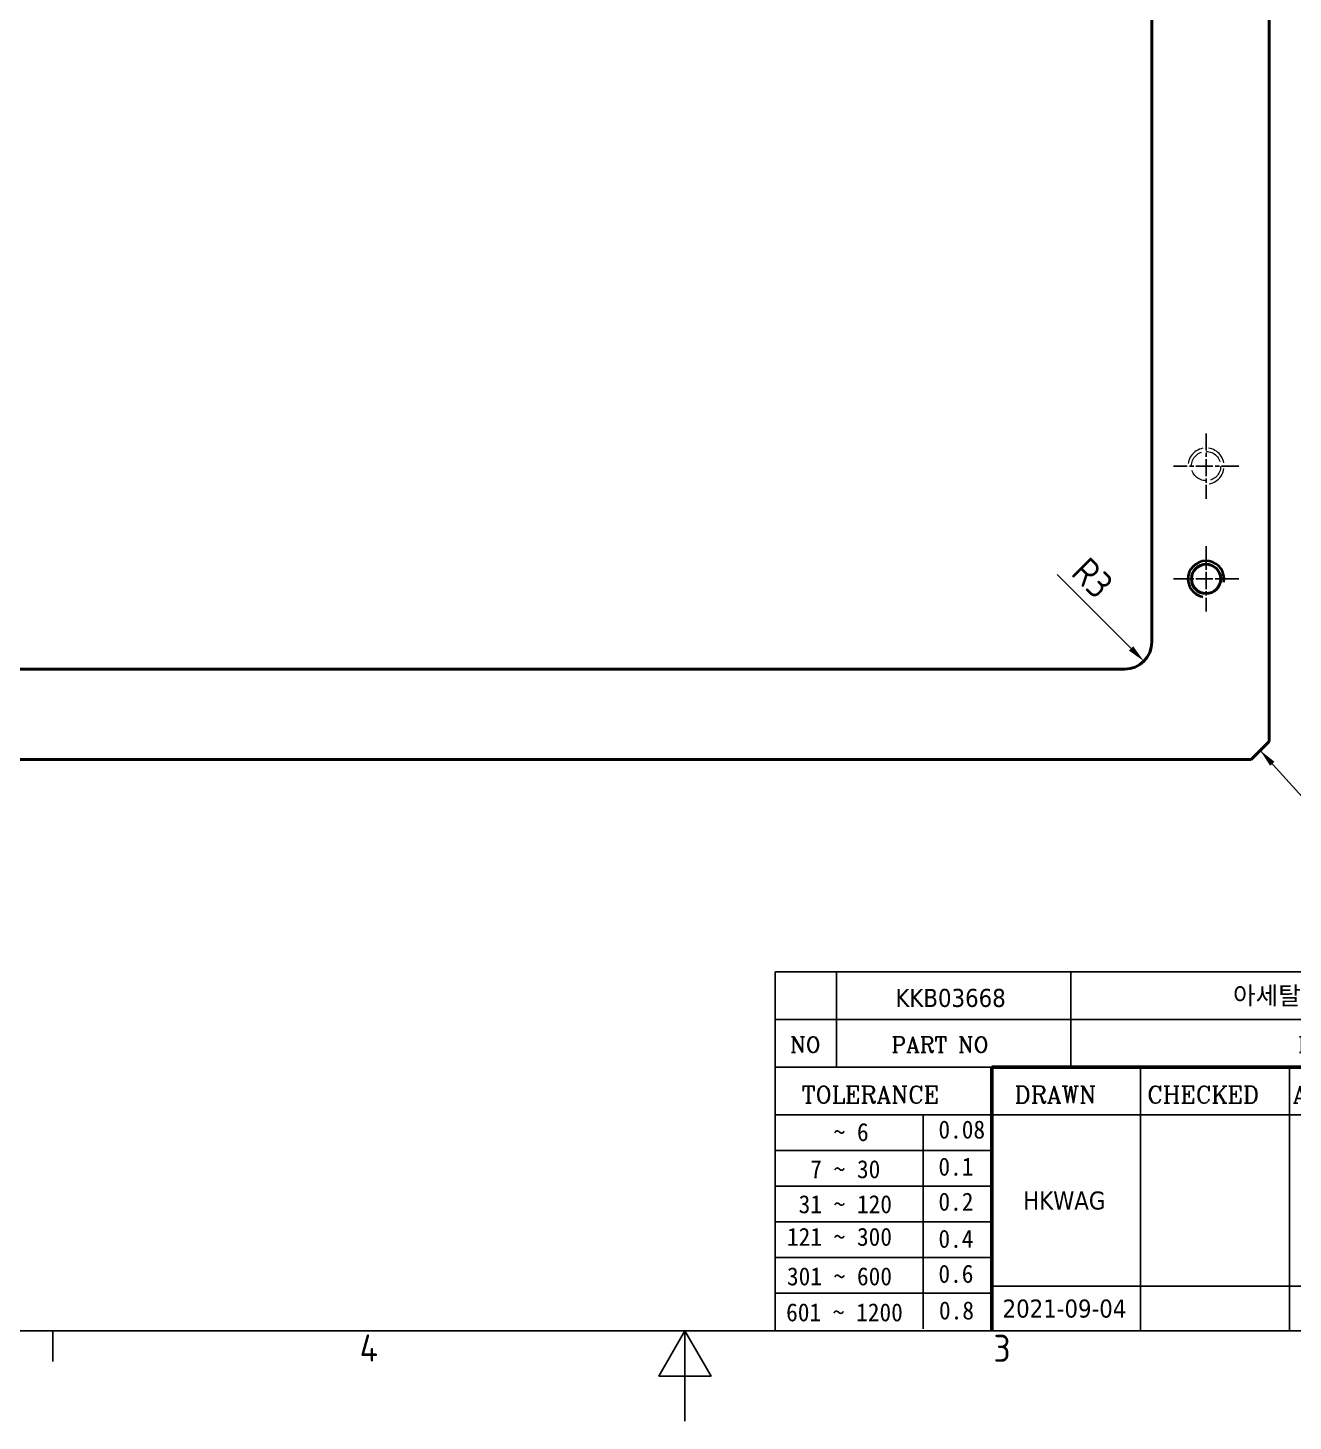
# Model space of a CAD drawing. Header units: millimetres. Extents: x 0 to 420, y 0 to 297.
# Drawn here: x 137.2 to 277.4, y 0 to 154.4 of the extents above; entities that cross this region are included whole.
import ezdxf
from ezdxf.enums import TextEntityAlignment as Align

# ---------------------------------------------------------------- set-up
doc = ezdxf.new("R2010")
doc.units = ezdxf.units.MM
doc.linetypes.add('CHAIN', pattern=[0.35429999999999995, 0.2362, -0.0295, 0.0591, -0.0295])
doc.linetypes.add('DASHED', pattern=[0.2067, 0.1654, -0.0413])
doc.layers.get('0').update_dxf_attribs({"color": 3, "lineweight": 25})
for name, color, linetype, lineweight in [('가려진 것(ISO)', 2, 'DASHED', 18), ('가시적인 것(ISO)', 3, 'Continuous', 40), ('가시적인 좁은 것(ISO)', 3, 'Continuous', 35), ('경계(ISO)', 7, 'Continuous', 25), ('기호(ISO)', 5, 'Continuous', 25), ('제목(ISO)', 5, 'Continuous', 50), ('중심 표식(ISO)', 1, 'Continuous', 25), ('치수(ISO)', 2, 'Continuous', 25), ('해치(ISO)', 7, 'Continuous', 18)]:
    doc.layers.add(name, color=color, linetype=linetype, lineweight=lineweight)
doc.styles.add('HAN_291', font='')
doc.styles.add('HAN_370', font='', dxfattribs={"width": 2})
doc.styles.add('RC_284', font='ROMANC.shx')
doc.styles.add('RC_287', font='ROMANC.shx')
doc.styles.add('RC_292', font='ROMANC.shx')
doc.styles.add('ROMANT_294', font='romant.shx')
doc.styles.add('문자 텍스트_M2B', font='isocp.shx')
doc.styles.add('치수 텍스트_PSTEK_POSCO', font='isocp.shx')
doc.styles.add('텍스트 스타일198', font='tahoma.ttf')
doc.styles.add('텍스트 스타일333', font='ROMANC.shx', dxfattribs={"width": 0.800000011920929})
doc.styles.get('HAN_291').set_extended_font_data('GulimChe')
doc.styles.get('HAN_370').set_extended_font_data('GulimChe')
doc.dimstyles.new('치수_PSTEK_POSCO', dxfattribs={"dimtxt": 3, "dimasz": 2, "dimexe": 2, "dimexo": 2.5, "dimgap": 1, "dimtad": 1, "dimrnd": 1e-08, "dimdsep": 46, "dimtxsty": '치수 텍스트_PSTEK_POSCO', "dimcen": 0.09, "dimdle": 10, "dimclrd": 7, "dimclre": 7, "dimclrt": 2, "dimadec": 1, "dimazin": 2, "dimtfac": 1, "dimtmove": 0, "dimatfit": 3, "dimfxl": 0, "dimtolj": 1, "dimlwd": -1, "dimlwe": -1, "dimarcsym": 0})
doc.dimstyles.new('치수_PSTEK_POSCO$7', dxfattribs={"dimtxt": 3, "dimasz": 2, "dimexe": 2, "dimexo": 2.5, "dimgap": 1, "dimtad": 1, "dimrnd": 1e-08, "dimdsep": 46, "dimtxsty": '치수 텍스트_PSTEK_POSCO', "dimcen": 0.09, "dimdle": 10, "dimclrd": 7, "dimclre": 7, "dimclrt": 2, "dimadec": 1, "dimazin": 2, "dimtfac": 1, "dimtmove": 0, "dimatfit": 3, "dimfxl": 0, "dimtolj": 1, "dimlwd": -1, "dimlwe": -1, "dimarcsym": 0})

# ---------------------------------------------------------------- blocks, each defined once
blk = doc.blocks.new('경계 Default Border')
at = {"layer": '경계(ISO)'}
blk.add_line((140, 10), (140, 6.599999666213989), dxfattribs=at)
at = {"layer": '경계(ISO)', "flags": 128}
for points in [[(10, 10), (10, 287.0000076293945), (410, 287.0000076293945), (410, 10), (10, 10)], [(210, 0), (210, 10), (207.1132469177246, 5), (212.8867530822754, 5), (210, 10)]]:
    blk.add_lwpolyline(points, dxfattribs=at)
at = {"layer": '경계(ISO)', "color": 2, "char_height": 3.00000011920929, "attachment_point": 7, "style": '문자 텍스트_M2B'}
for s, insert in [('4', (173.9734701308116, 6.59999988079071)), ('3', (244.1685395229535, 6.57139439638704))]:
    blk.add_mtext(s, dxfattribs=dict(at, insert=insert))
blk = doc.blocks.new('제목 블록 PSTEK')
for color, points in [(252, [(317.2195697678507, 17.0593801673321), (322.0326348870767, 21.62682475217465), (322.2781991042243, 21.94392121864296), (317.0471853425802, 16.97985676345368), (318.7512090904202, 16.1899260703855), (316.0018030350395, 12.71868385740789), (316.3356552234328, 13.00206718743325), (318.9235935156908, 16.2694494742633)]), (5, [(321.6183518841322, 17.4193704504104), (319.5281351041078, 18.24969419629727), (322.4505835294948, 22.02344462252142), (317.2195697678507, 17.0593801673321), (318.9235935156908, 16.2694494742633), (316.1741874603099, 12.79820726128571)]), (1, [(324.4839107253602, 19.60711530335299), (325.2419748254881, 19.60711530335299), (325.2419748254881, 20.25857663940324), (321.2266040451076, 20.25857663940324), (321.2266040451076, 19.60711530335299), (321.9846681452406, 19.60711530335299), (321.9846681452406, 15.3430047401139), (324.4839107253602, 15.3430047401139)]), (252, [(324.6615819988275, 19.45905590879572), (325.4196460989604, 19.45905590879572), (325.4196460989604, 20.11051724484596), (325.2419748254881, 20.11051724484596), (325.2419748254881, 19.60711530335299), (324.4839107253602, 19.60711530335299), (324.4839107253602, 15.3430047401139), (322.1623394187076, 15.3430047401139), (322.1623394187076, 15.19494534555726), (324.6615819988275, 15.19494534555726)]), (1, [(329.2277337269622, 20.25857663940324), (325.65654113025, 20.25857663940324), (325.65654113025, 15.3430047401139), (329.3580259941756, 15.3430047401139), (329.3580259941756, 15.9944660761648), (328.1137701654877, 15.9944660761648), (328.1137701654877, 17.56360607323003), (329.2277337269622, 17.56360607323003), (329.2277337269622, 18.25543873810179), (328.1137701654877, 18.25543873810179), (328.1137701654877, 19.60711530335299), (329.2277337269622, 19.60711530335299)]), (252, [(328.2914414389548, 19.45905590879572), (329.4054050004294, 19.45905590879572), (329.4054050004294, 20.11051724484596), (329.2277337269622, 20.11051724484596), (329.2277337269622, 19.60711530335299), (328.1137701654877, 19.60711530335299), (328.1137701654877, 18.25543873810179), (328.2914414389548, 18.25543873810179)]), (1, [(332.3312149849806, 20.25857663940324), (329.8592894925411, 20.25857663940324), (329.8592894925411, 15.3430047401139), (332.3312149849806, 15.3430047401139), (332.3312149849806, 17.4318630164523), (333.0701931098801, 15.3430047401139), (335.4855464857051, 15.3430047401139), (334.2514536401189, 19.30614745124769), (335.4379594596742, 20.25857663940324), (334.3071782107978, 20.25857663940324), (332.3312149849806, 18.99741471888304)]), (252, [(332.5088862584528, 20.1105172448466), (332.3312149849806, 20.1105172448466), (332.3312149849806, 18.99741471888368), (332.5088862584528, 19.11081371413894)]), (252, [(335.6156307331414, 20.11051724484596), (335.2535118015555, 20.11051724484596), (334.2514536401189, 19.30614745124769), (335.4855464857051, 15.3430047401139), (333.1954852176545, 15.3430047401139), (333.2478643833523, 15.19494534555726), (335.6632177591723, 15.19494534555726), (334.4291249135862, 19.15808805669106)]), (252, [(321.9846681452406, 19.60711530335299), (321.4042753185749, 19.60711530335299), (321.4042753185749, 19.45905590879572), (321.9846681452406, 19.45905590879572)]), (252, [(328.2914414389548, 17.41554667867274), (329.4054050004294, 17.41554667867274), (329.4054050004294, 18.10737934354514), (329.2277337269622, 18.10737934354514), (329.2277337269622, 17.56360607323003), (328.1137701654877, 17.56360607323003), (328.1137701654877, 15.9944660761648), (328.2914414389548, 15.9944660761648)]), (252, [(332.5088862584528, 16.92964231796647), (332.3312149849806, 17.43186301645164), (332.3312149849806, 15.3430047401139), (330.0369607660135, 15.3430047401139), (330.0369607660135, 15.19494534555726), (332.5088862584528, 15.19494534555726)]), (252, [(329.5356972676428, 15.8464066816075), (329.3580259941756, 15.8464066816075), (329.3580259941756, 15.3430047401139), (325.8342124037171, 15.3430047401139), (325.8342124037171, 15.19494534555726), (329.5356972676428, 15.19494534555726)])]:
    blk.add_hatch(color=color).paths.add_polyline_path(points)
h = blk.add_hatch(color=1)
edge = h.paths.add_edge_path(flags=0)
edge.add_line((314.2242174273352, 19.60711530335299), (314.2242174273352, 17.00126995915134))
edge.add_line((314.2242174273352, 17.00126995915134), (314.3485873187598, 17.00126995915134))
edge.add_arc((314.3485873187598, 17.6527312952023), 0.6514613360509371, 270, 360)
edge.add_line((315.0000486548106, 17.6527312952023), (315.0000486548106, 18.95565396730211))
edge.add_arc((314.3485873187598, 18.95565396730212), 0.6514613360508712, 0, 90)
edge.add_line((314.3485873187598, 19.60711530335299), (314.2242174273352, 19.60711530335299))
edge = h.paths.add_edge_path()
edge.add_arc((314.9847713324306, 18.28938669179658), 1.969189947606664, 269.9999999999959, 450)
edge.add_line((314.9847713324306, 20.25857663940318), (311.7664314776902, 20.25857663940324))
edge.add_line((311.7664314776902, 20.25857663940324), (311.7664314776902, 15.3430047401139))
edge.add_line((311.7664314776902, 15.3430047401139), (314.2242174273352, 15.3430047401139))
edge.add_line((314.2242174273352, 15.3430047401139), (314.2242174273352, 16.32019674418991))
edge.add_line((314.2242174273352, 16.32019674418991), (314.9847713324307, 16.32019674418991))
h = blk.add_hatch(color=252)
edge = h.paths.add_edge_path()
edge.add_arc((314.9847713324309, 18.28938669179657), 1.969189947606666, 270, 406.8278729790604)
edge.add_arc((315.1624426058984, 18.1413272972396), 1.969189947606962, -90, 53.560984836317004, ccw=False)
edge.add_line((315.1624426058984, 16.17213734963263), (314.4018887008024, 16.17213734963263))
edge.add_line((314.4018887008024, 16.17213734963263), (314.4018887008024, 15.19494534555726))
edge.add_line((314.4018887008024, 15.19494534555726), (311.9441027511573, 15.19494534555726))
edge.add_line((311.9441027511573, 15.19494534555726), (311.9441027511573, 15.3430047401139))
edge.add_line((311.9441027511573, 15.3430047401139), (314.2242174273352, 15.3430047401139))
edge.add_line((314.2242174273352, 15.3430047401139), (314.2242174273352, 16.32019674418991))
edge.add_line((314.2242174273352, 16.32019674418991), (314.9847713324309, 16.32019674418991))
h = blk.add_hatch(color=252)
edge = h.paths.add_edge_path()
edge.add_line((314.4018887008024, 19.45905590879572), (314.5262585922315, 19.45905590879572))
edge.add_arc((314.5262585922314, 18.80759457274939), 0.6514613360463194, 60.4189348879147, 90.00000000000318, ccw=False)
edge.add_arc((314.3485873187602, 18.95565396730057), 0.6514613360524251, 39.96992292766206, 90.00000000009999)
edge.add_line((314.3485873187591, 19.60711530335307), (314.2242174273352, 19.60711530335298))
edge.add_line((314.2242174273352, 19.60711530335299), (314.2242174273352, 17.00126995915134))
edge.add_line((314.2242174273352, 17.00126995915134), (314.3485873187591, 17.00126995915134))
edge.add_arc((314.3485873187568, 17.652731295233), 0.6514613360816299, 270.0000000002, 274.6930825552478)
edge.add_line((314.4018887008024, 17.0034541317032), (314.4018887008024, 19.45905590879572))
at = {"layer": '해치(ISO)', "true_color": 0x27d1fc}
h = blk.add_hatch(color=140, dxfattribs=at)
edge = h.paths.add_edge_path()
edge.add_ellipse((330.3660919371412, 20.15576403068321), major_axis=(9.100907360794343, 0), ratio=0.4069904968023172, start_angle=301.3098473703837, end_angle=507.7436900681698)
edge.add_ellipse((331.5340919371412, 20.4634168429492), major_axis=(-9.82350664112931, 0), ratio=0.3942600559756514, start_angle=111.51207141178469, end_angle=334.47025347086895, ccw=False)
edge.add_line((335.1363447531188, 16.8601935978785), (335.0955236905705, 16.99119398620872))
at = {"color": 180}
for p, q in [((182.475792979055, 11.79100474011392), (182.4757929790549, 51.56524660363496)), ((182.4757929790549, 51.56524660363496), (372.4757929537551, 51.56524660363496)), ((189.2651435055721, 51.56524660363496), (189.2651435055722, 41.00524660363494)), ((215.2152739891528, 41.00524660363494), (215.2152739891528, 51.56524660363496)), ((280.8758854511282, 51.56524660363496), (280.8758854511282, 41.00524660363494)), ((310.0881549537552, 51.56524660363496), (310.0881549537553, 41.00524660363494)), ((316.9044520275131, 51.56524660363496), (316.9044520275127, 41.00524660363494)), ((338.4566026226726, 51.56524660363496), (338.4566026226727, 41.00524660363494)), ((372.4757929537551, 51.56524660363496), (372.4757929537551, 11.79100474011389)), ((182.475792979055, 46.2852466036349), (372.4757929537551, 46.28524660363492)), ((182.475792979055, 41.00524660363493), (206.451475290024, 41.00524660363493)), ((222.9401812389276, 11.79100474011392), (222.9401812389276, 41.00524660363494)), ((239.4288871878316, 11.79100474011392), (239.4288871878316, 41.00524660363494)), ((255.9175931367356, 11.79100474011392), (255.9175931367356, 41.00524660363494)), ((268.6918866058747, 41.00524660363494), (268.6918866058747, 30.44524660363498)), ((280.8758854511282, 41.00524660363494), (280.8758854511282, 25.16524660363502)), ((310.088154953755, 41.00524660363494), (310.088154953755, 11.79100474011392)), ((182.475792979055, 35.72524660363497), (206.451475290024, 35.72524660363497)), ((198.8621818849491, 12.02524660363491), (198.8621818849491, 35.72524660363497)), ((206.451475290024, 35.72524660363497), (372.4757929537551, 35.72524660363497)), ((182.475792979055, 31.77524660363492), (206.451475290024, 31.77524660363492)), ((255.917593136736, 30.44524660363498), (372.4757929537552, 30.44524660363501)), ((182.475792979055, 27.82524660363487), (206.451475290024, 27.82524660363487)), ((255.9175931367359, 25.16524660363502), (372.4757929537552, 25.165246603635)), ((268.6918866058744, 25.16524660363502), (268.6918866058744, 11.79100474011392)), ((182.475792979055, 23.87524660363505), (206.451475290024, 23.87524660363505)), ((182.475792979055, 19.92524660363478), (206.451475290024, 19.92524660363478)), ((255.9175931367359, 19.88524660363481), (310.0881549537553, 19.88524660363481)), ((182.475792979055, 15.97524660363496), (206.451475290024, 15.97524660363496)), ((206.451475290024, 16.74100474011396), (255.9175931367359, 16.74100474011396)), ((182.475792979055, 11.79100474011392), (372.4757929537551, 11.79100474011389))]:
    blk.add_line(p, q, dxfattribs=at)
at = {"color": 7, "lineweight": 50}
for p, q in [((206.4514752900237, 11.79100474011392), (206.4514752900237, 41.00524660363494)), ((206.451475290024, 41.00524660363494), (372.4757929537551, 41.00524660363496))]:
    blk.add_line(p, q, dxfattribs=at)
at = {"color": 7}
for p, q in [((322.2781991042243, 21.94392121864296), (317.0471853425802, 16.97985676345368)), ((322.4505835294948, 22.02344462252142), (317.2195697678507, 17.0593801673321)), ((317.2195697678507, 17.0593801673321), (322.0326348870767, 21.62682475217465)), ((319.5281351041078, 18.24969419629727), (322.4505835294948, 22.02344462252142)), ((322.0326348870767, 21.62682475217465), (322.2781991042243, 21.94392121864296)), ((311.7664314776902, 20.25900474011391), (311.7664314776902, 15.34300474011391)), ((314.9847713324309, 20.25857663940324), (311.7664314776902, 20.25857663940324)), ((314.9847713324309, 20.25857663940324), (311.7664314776902, 20.25857663940324)), ((311.7664314776902, 20.25857663940324), (311.7664314776902, 15.3430047401139)), ((325.2419748254881, 20.25857663940324), (321.2266040451076, 20.25857663940324)), ((321.2266040451076, 20.25857663940324), (321.2266040451076, 19.60711530335299)), ((325.2419748254881, 20.25857663940324), (321.2266040451076, 20.25857663940324)), ((321.2266040451076, 20.25857663940324), (321.2266040451076, 19.60711530335299)), ((325.2419748254881, 19.60711530335299), (325.2419748254881, 20.25857663940324)), ((325.2419748254881, 19.60711530335299), (325.2419748254881, 20.25857663940324)), ((325.4196460989604, 20.11051724484596), (325.2419748254881, 20.11051724484596)), ((325.2419748254881, 20.11051724484596), (325.2419748254881, 19.60711530335299)), ((325.4196460989604, 19.45905590879572), (325.4196460989604, 20.11051724484596)), ((329.2277337269622, 20.25857663940324), (325.65654113025, 20.25857663940324)), ((325.65654113025, 20.25857663940324), (325.65654113025, 15.3430047401139)), ((325.65654113025, 20.25857663940324), (325.65654113025, 15.3430047401139)), ((329.2277337269622, 20.25857663940324), (325.65654113025, 20.25857663940324)), ((329.2277337269622, 19.60711530335299), (329.2277337269622, 20.25857663940324)), ((329.2277337269622, 19.60711530335299), (329.2277337269622, 20.25857663940324)), ((329.4054050004294, 20.11051724484596), (329.2277337269622, 20.11051724484596)), ((329.2277337269622, 20.11051724484596), (329.2277337269622, 19.60711530335299)), ((329.4054050004294, 19.45905590879572), (329.4054050004294, 20.11051724484596)), ((332.3312149849806, 20.25857663940324), (329.8592894925411, 20.25857663940324)), ((329.8592894925411, 20.25857663940324), (329.8592894925411, 15.3430047401139)), ((329.8592894925411, 20.25857663940324), (329.8592894925411, 15.3430047401139)), ((332.3312149849806, 20.25857663940324), (329.8592894925411, 20.25857663940324)), ((334.3071782107978, 20.25857663940324), (332.3312149849806, 18.99741471888304)), ((332.3312149849806, 18.99741471888304), (332.3312149849806, 20.25857663940324)), ((334.3071782107978, 20.25857663940324), (332.3312149849806, 18.99741471888304)), ((332.3312149849806, 18.99741471888304), (332.3312149849806, 20.25857663940324)), ((332.5088862584528, 20.1105172448466), (332.3312149849806, 20.1105172448466)), ((332.3312149849806, 20.1105172448466), (332.3312149849806, 18.99741471888368)), ((332.5088862584528, 19.11081371413894), (332.5088862584528, 20.1105172448466)), ((334.2514536401189, 19.30614745124769), (335.4379594596742, 20.25857663940324)), ((334.2514536401189, 19.30614745124769), (335.4379594596742, 20.25857663940324)), ((335.2535118015555, 20.11051724484596), (334.2514536401189, 19.30614745124769)), ((335.4379594596742, 20.25857663940324), (334.3071782107978, 20.25857663940324)), ((335.4379594596742, 20.25857663940324), (334.3071782107978, 20.25857663940324)), ((334.4291249135862, 19.15808805669104), (335.6156307331414, 20.11051724484596)), ((335.6156307331414, 20.11051724484596), (335.2535118015555, 20.11051724484596)), ((314.2242174273352, 17.00126995915134), (314.2242174273352, 19.60711530335299)), ((314.2242174273352, 19.60711530335299), (314.3485873187591, 19.60711530335299)), ((314.3485873187591, 19.60711530335299), (314.2242174273352, 19.60711530335299)), ((314.2242174273352, 19.60711530335299), (314.2242174273352, 17.00126995915134)), ((314.2242174273352, 17.00126995915134), (314.2242174273352, 19.60711530335299)), ((314.2242174273352, 19.60711530335299), (314.3485873187591, 19.60711530335299)), ((314.4018887008024, 19.45905590879572), (314.5262585922314, 19.45905590879572)), ((314.4018887008024, 17.0034541317032), (314.4018887008024, 19.45905590879572)), ((315.0000486548106, 18.95565396730275), (315.0000486548106, 17.65273129520161)), ((315.0000486548106, 18.95565396730275), (315.0000486548106, 17.65273129520161)), ((321.2266040451076, 19.60711530335299), (321.9846681452406, 19.60711530335299)), ((321.2266040451076, 19.60711530335299), (321.9846681452406, 19.60711530335299)), ((321.4042753185749, 19.60711530335299), (321.4042753185749, 19.45905590879572)), ((321.9846681452406, 19.60711530335299), (321.4042753185749, 19.60711530335299)), ((321.4042753185749, 19.45905590879572), (321.9846681452406, 19.45905590879572)), ((321.9846681452406, 19.60711530335299), (321.9846681452406, 15.3430047401139)), ((321.9846681452406, 19.45905590879572), (321.9846681452406, 19.60711530335299)), ((321.9846681452406, 19.60711530335299), (321.9846681452406, 15.3430047401139)), ((324.4839107253602, 19.60711530335299), (325.2419748254881, 19.60711530335299)), ((324.4839107253602, 15.3430047401139), (324.4839107253602, 19.60711530335299)), ((325.2419748254881, 19.60711530335299), (324.4839107253602, 19.60711530335299)), ((324.4839107253602, 19.60711530335299), (324.4839107253602, 15.3430047401139)), ((324.4839107253602, 19.60711530335299), (325.2419748254881, 19.60711530335299)), ((324.4839107253602, 15.3430047401139), (324.4839107253602, 19.60711530335299)), ((324.6615819988275, 19.45905590879572), (325.4196460989604, 19.45905590879572)), ((324.6615819988275, 15.19494534555726), (324.6615819988275, 19.45905590879572)), ((328.1137701654877, 18.25543873810179), (328.1137701654877, 19.60711530335299)), ((328.1137701654877, 19.60711530335299), (329.2277337269622, 19.60711530335299)), ((329.2277337269622, 19.60711530335299), (328.1137701654877, 19.60711530335299)), ((328.1137701654877, 19.60711530335299), (328.1137701654877, 18.25543873810179)), ((328.1137701654877, 18.25543873810179), (328.1137701654877, 19.60711530335299)), ((328.1137701654877, 19.60711530335299), (329.2277337269622, 19.60711530335299)), ((328.2914414389548, 18.25543873810179), (328.2914414389548, 19.45905590879572)), ((328.2914414389548, 19.45905590879572), (329.4054050004294, 19.45905590879572)), ((332.3312149849806, 18.99741471888368), (332.5088862584528, 19.11081371413894)), ((335.4855464857051, 15.3430047401139), (334.2514536401189, 19.30614745124769)), ((334.2514536401189, 19.30614745124769), (335.4855464857051, 15.3430047401139)), ((335.4855464857051, 15.3430047401139), (334.2514536401189, 19.30614745124769)), ((335.6632177591723, 15.19494534555726), (334.4291249135862, 19.15808805669104)), ((314.3485873187591, 17.00126995915134), (314.2242174273352, 17.00126995915134)), ((314.2242174273352, 17.00126995915134), (314.3485873187591, 17.00126995915134)), ((314.3485873187591, 17.00126995915134), (314.2242174273352, 17.00126995915134)), ((316.1741874603099, 12.79820726128571), (321.6183518841322, 17.4193704504104)), ((317.0471853425802, 16.97985676345368), (318.7512090904202, 16.1899260703855)), ((318.9235935156908, 16.2694494742633), (317.2195697678507, 17.0593801673321)), ((317.2195697678507, 17.0593801673321), (318.9235935156908, 16.2694494742633)), ((321.6183518841322, 17.4193704504104), (319.5281351041078, 18.24969419629727)), ((329.2277337269622, 18.25543873810179), (328.1137701654877, 18.25543873810179)), ((328.1137701654877, 18.25543873810179), (328.2914414389548, 18.25543873810179)), ((329.2277337269622, 18.25543873810179), (328.1137701654877, 18.25543873810179)), ((328.1137701654877, 17.56360607323003), (329.2277337269622, 17.56360607323003)), ((328.1137701654877, 15.9944660761648), (328.1137701654877, 17.56360607323003)), ((329.2277337269622, 17.56360607323003), (328.1137701654877, 17.56360607323003)), ((328.1137701654877, 17.56360607323003), (328.1137701654877, 15.9944660761648)), ((328.1137701654877, 17.56360607323003), (329.2277337269622, 17.56360607323003)), ((328.1137701654877, 15.9944660761648), (328.1137701654877, 17.56360607323003)), ((328.2914414389548, 15.9944660761648), (328.2914414389548, 17.41554667867274)), ((328.2914414389548, 17.41554667867274), (329.4054050004294, 17.41554667867274)), ((329.2277337269622, 17.56360607323003), (329.2277337269622, 18.25543873810179)), ((329.2277337269622, 17.56360607323003), (329.2277337269622, 18.25543873810179)), ((329.4054050004294, 18.10737934354514), (329.2277337269622, 18.10737934354514)), ((329.2277337269622, 18.10737934354514), (329.2277337269622, 17.56360607323003)), ((329.4054050004294, 17.41554667867274), (329.4054050004294, 18.10737934354514)), ((332.3312149849806, 17.4318630164523), (333.0701931098801, 15.3430047401139)), ((332.3312149849806, 15.3430047401139), (332.3312149849806, 17.4318630164523)), ((332.5088862584528, 16.92964231796647), (332.3312149849806, 17.43186301645164)), ((332.3312149849806, 17.43186301645164), (332.3312149849806, 15.3430047401139)), ((332.3312149849806, 17.4318630164523), (333.0701931098801, 15.3430047401139)), ((332.3312149849806, 15.3430047401139), (332.3312149849806, 17.4318630164523)), ((345.0447381189468, 17.50375595811051), (344.9867755289346, 17.689895936919)), ((314.2242174273352, 16.32019674418991), (314.9847713324309, 16.32019674418991)), ((314.2242174273352, 15.3430047401139), (314.2242174273352, 16.32019674418991)), ((314.9847713324309, 16.32019674418991), (314.2242174273352, 16.32019674418991)), ((314.2242174273352, 16.32019674418991), (314.2242174273352, 15.3430047401139)), ((314.2242174273352, 16.32019674418991), (314.9847713324309, 16.32019674418991)), ((314.2242174273352, 15.3430047401139), (314.2242174273352, 16.32019674418991)), ((314.4018887008024, 16.17213734963263), (315.162442605898, 16.17213734963263)), ((314.4018887008024, 15.19494534555726), (314.4018887008024, 16.17213734963263)), ((318.7512090904202, 16.1899260703855), (316.0018030350395, 12.71868385740789)), ((318.9235935156908, 16.2694494742633), (316.1741874603099, 12.79820726128571)), ((316.3356552234328, 13.00206718743325), (318.9235935156908, 16.2694494742633)), ((329.3580259941756, 15.9944660761648), (328.1137701654877, 15.9944660761648)), ((328.1137701654877, 15.9944660761648), (328.2914414389548, 15.9944660761648)), ((329.3580259941756, 15.9944660761648), (328.1137701654877, 15.9944660761648)), ((329.3580259941756, 15.3430047401139), (329.3580259941756, 15.9944660761648)), ((329.3580259941756, 15.3430047401139), (329.3580259941756, 15.9944660761648)), ((329.5356972676428, 15.8464066816075), (329.3580259941756, 15.8464066816075)), ((329.3580259941756, 15.8464066816075), (329.3580259941756, 15.3430047401139)), ((329.5356972676428, 15.19494534555726), (329.5356972676428, 15.8464066816075)), ((332.5088862584528, 15.19494534555726), (332.5088862584528, 16.92964231796647)), ((311.7664314776902, 15.3430047401139), (314.2242174273352, 15.3430047401139)), ((311.7664314776902, 15.3430047401139), (314.2242174273352, 15.3430047401139)), ((314.2242174273352, 15.3430047401139), (311.9441027511573, 15.3430047401139)), ((311.9441027511573, 15.3430047401139), (311.9441027511573, 15.19494534555726)), ((311.9441027511573, 15.19494534555726), (314.4018887008024, 15.19494534555726)), ((321.9846681452406, 15.3430047401139), (324.4839107253602, 15.3430047401139)), ((321.9846681452406, 15.3430047401139), (324.4839107253602, 15.3430047401139)), ((324.4839107253602, 15.3430047401139), (322.1623394187076, 15.3430047401139)), ((322.1623394187076, 15.3430047401139), (322.1623394187076, 15.19494534555726)), ((322.1623394187076, 15.19494534555726), (324.6615819988275, 15.19494534555726)), ((325.65654113025, 15.3430047401139), (329.3580259941756, 15.3430047401139)), ((325.65654113025, 15.3430047401139), (329.3580259941756, 15.3430047401139)), ((329.3580259941756, 15.3430047401139), (325.8342124037171, 15.3430047401139)), ((325.8342124037171, 15.3430047401139), (325.8342124037171, 15.19494534555726)), ((325.8342124037171, 15.19494534555726), (329.5356972676428, 15.19494534555726)), ((329.8592894925411, 15.3430047401139), (332.3312149849806, 15.3430047401139)), ((329.8592894925411, 15.3430047401139), (332.3312149849806, 15.3430047401139)), ((332.3312149849806, 15.3430047401139), (330.0369607660135, 15.3430047401139)), ((330.0369607660135, 15.3430047401139), (330.0369607660135, 15.19494534555726)), ((330.0369607660135, 15.19494534555726), (332.5088862584528, 15.19494534555726)), ((333.0701931098801, 15.3430047401139), (335.4855464857051, 15.3430047401139)), ((333.0701931098801, 15.3430047401139), (335.4855464857051, 15.3430047401139)), ((335.4855464857051, 15.3430047401139), (333.1954852176545, 15.3430047401139)), ((333.1954852176545, 15.3430047401139), (333.2478643833523, 15.19494534555726)), ((333.2478643833523, 15.19494534555726), (335.6632177591723, 15.19494534555726)), ((316.0018030350395, 12.71868385740789), (316.3356552234328, 13.00206718743325))]:
    blk.add_line(p, q, dxfattribs=at)
at = {"color": 5}
for p, q in [((322.4505835294948, 22.02344462252142), (317.2195697678507, 17.0593801673321)), ((319.5281351041078, 18.24969419629727), (322.4505835294948, 22.02344462252142)), ((316.1741874603099, 12.79820726128571), (321.6183518841322, 17.4193704504104)), ((317.2195697678507, 17.0593801673321), (318.9235935156908, 16.2694494742633)), ((321.6183518841322, 17.4193704504104), (319.5281351041078, 18.24969419629727)), ((318.9235935156908, 16.2694494742633), (316.1741874603099, 12.79820726128571))]:
    blk.add_line(p, q, dxfattribs=at)
at = {"color": 1}
for p, q in [((314.9847713324309, 20.25857663940324), (311.7664314776902, 20.25857663940324)), ((311.7664314776902, 20.25857663940324), (311.7664314776902, 15.3430047401139)), ((325.2419748254881, 20.25857663940324), (321.2266040451076, 20.25857663940324)), ((321.2266040451076, 20.25857663940324), (321.2266040451076, 19.60711530335299)), ((325.2419748254881, 19.60711530335299), (325.2419748254881, 20.25857663940324)), ((329.2277337269622, 20.25857663940324), (325.65654113025, 20.25857663940324)), ((325.65654113025, 20.25857663940324), (325.65654113025, 15.3430047401139)), ((329.2277337269622, 19.60711530335299), (329.2277337269622, 20.25857663940324)), ((332.3312149849806, 20.25857663940324), (329.8592894925411, 20.25857663940324)), ((329.8592894925411, 20.25857663940324), (329.8592894925411, 15.3430047401139)), ((334.3071782107978, 20.25857663940324), (332.3312149849806, 18.99741471888304)), ((332.3312149849806, 18.99741471888304), (332.3312149849806, 20.25857663940324)), ((334.2514536401189, 19.30614745124769), (335.4379594596742, 20.25857663940324)), ((335.4379594596742, 20.25857663940324), (334.3071782107978, 20.25857663940324)), ((314.2242174273352, 17.00126995915134), (314.2242174273352, 19.60711530335299)), ((314.2242174273352, 19.60711530335299), (314.3485873187591, 19.60711530335299)), ((315.0000486548106, 18.95565396730275), (315.0000486548106, 17.65273129520161)), ((321.2266040451076, 19.60711530335299), (321.9846681452406, 19.60711530335299)), ((321.9846681452406, 19.60711530335299), (321.9846681452406, 15.3430047401139)), ((324.4839107253602, 19.60711530335299), (325.2419748254881, 19.60711530335299)), ((324.4839107253602, 15.3430047401139), (324.4839107253602, 19.60711530335299)), ((328.1137701654877, 18.25543873810179), (328.1137701654877, 19.60711530335299)), ((328.1137701654877, 19.60711530335299), (329.2277337269622, 19.60711530335299)), ((335.4855464857051, 15.3430047401139), (334.2514536401189, 19.30614745124769)), ((314.3485873187591, 17.00126995915134), (314.2242174273352, 17.00126995915134)), ((329.2277337269622, 18.25543873810179), (328.1137701654877, 18.25543873810179)), ((328.1137701654877, 17.56360607323003), (329.2277337269622, 17.56360607323003)), ((328.1137701654877, 15.9944660761648), (328.1137701654877, 17.56360607323003)), ((329.2277337269622, 17.56360607323003), (329.2277337269622, 18.25543873810179)), ((332.3312149849806, 17.4318630164523), (333.0701931098801, 15.3430047401139)), ((332.3312149849806, 15.3430047401139), (332.3312149849806, 17.4318630164523)), ((314.2242174273352, 16.32019674418991), (314.9847713324309, 16.32019674418991)), ((314.2242174273352, 15.3430047401139), (314.2242174273352, 16.32019674418991)), ((329.3580259941756, 15.9944660761648), (328.1137701654877, 15.9944660761648)), ((329.3580259941756, 15.3430047401139), (329.3580259941756, 15.9944660761648)), ((311.7664314776902, 15.3430047401139), (314.2242174273352, 15.3430047401139)), ((321.9846681452406, 15.3430047401139), (324.4839107253602, 15.3430047401139)), ((325.65654113025, 15.3430047401139), (329.3580259941756, 15.3430047401139)), ((329.8592894925411, 15.3430047401139), (332.3312149849806, 15.3430047401139)), ((333.0701931098801, 15.3430047401139), (335.4855464857051, 15.3430047401139))]:
    blk.add_line(p, q, dxfattribs=at)
at = {"color": 7}
for centre, radius, start, end in [((314.9847713324309, 18.28938669179658), 1.969189947606665, 270, 90), ((314.9847713324309, 18.28938669179658), 1.969189947606665, 270, 90), ((314.3485873187598, 18.95565396730211), 0.6514613360508712, 0, 90), ((314.3485873187602, 18.95565396730057), 0.6514613360524251, 39.96992292766117, 90), ((314.3485873187598, 18.95565396730212), 0.6514613360508712, 0, 90), ((314.5262585922314, 18.80759457274939), 0.6514613360463193, 60.41893488791137, 90), ((314.9847713324307, 18.2893866917965), 1.969189947606594, 270, 46.82787297909833), ((315.1624426058984, 18.1413272972396), 1.969189947606961, 270, 53.56098483636067), ((314.3485873187597, 17.65273129520228), 0.6514613360509381, 270, 0), ((314.3485873187598, 17.6527312952023), 0.6514613360509381, 270, 0), ((314.3485873187568, 17.652731295233), 0.6514613360816299, 270, 274.6930825552478)]:
    blk.add_arc(centre, radius, start, end, dxfattribs=at)
at = {"color": 1}
for centre, radius, start, end in [((314.9847713324309, 18.28938669179657), 1.969189947606665, 270, 90), ((314.3485873187598, 18.95565396730211), 0.6514613360508712, 0, 90), ((314.3485873187598, 17.6527312952023), 0.6514613360509381, 270, 0)]:
    blk.add_arc(centre, radius, start, end, dxfattribs=at)
at = {"layer": '제목(ISO)', "lineweight": 18}
blk.add_line((182.475792979055, 35.72500474011393), (182.475792979055, 11.79100474011392), dxfattribs=at)
at = {"layer": '제목(ISO)'}
for p, q in [((322.2781991042243, 21.94392121864296), (317.0471853425802, 16.97985676345368)), ((322.4505835294948, 22.02344462252142), (317.2195697678507, 17.0593801673321)), ((317.2195697678507, 17.0593801673321), (322.0326348870767, 21.62682475217465)), ((319.5281351041078, 18.24969419629727), (322.4505835294948, 22.02344462252142)), ((322.0326348870767, 21.62682475217465), (322.2781991042243, 21.94392121864296)), ((314.9847713324306, 20.25857663940324), (311.7664314776902, 20.25857663940324)), ((311.7664314776902, 20.25857663940324), (311.7664314776902, 15.3430047401139)), ((325.2419748254881, 20.25857663940324), (321.2266040451076, 20.25857663940324)), ((321.2266040451076, 20.25857663940324), (321.2266040451076, 19.60711530335299)), ((325.2419748254881, 19.60711530335299), (325.2419748254881, 20.25857663940324)), ((325.4196460989604, 20.11051724484596), (325.2419748254881, 20.11051724484596)), ((325.2419748254881, 20.11051724484596), (325.2419748254881, 19.60711530335299)), ((325.4196460989604, 19.45905590879572), (325.4196460989604, 20.11051724484596)), ((329.2277337269622, 20.25857663940324), (325.65654113025, 20.25857663940324)), ((325.65654113025, 20.25857663940324), (325.65654113025, 15.3430047401139)), ((329.2277337269622, 19.60711530335299), (329.2277337269622, 20.25857663940324)), ((329.4054050004294, 20.11051724484596), (329.2277337269622, 20.11051724484596)), ((329.2277337269622, 20.11051724484596), (329.2277337269622, 19.60711530335299)), ((329.4054050004294, 19.45905590879572), (329.4054050004294, 20.11051724484596)), ((332.3312149849806, 20.25857663940324), (329.8592894925411, 20.25857663940324)), ((329.8592894925411, 20.25857663940324), (329.8592894925411, 15.3430047401139)), ((334.3071782107978, 20.25857663940324), (332.3312149849806, 18.99741471888304)), ((332.3312149849806, 18.99741471888304), (332.3312149849806, 20.25857663940324)), ((332.5088862584528, 20.1105172448466), (332.3312149849806, 20.1105172448466)), ((332.3312149849806, 20.1105172448466), (332.3312149849806, 18.99741471888368)), ((332.5088862584528, 19.11081371413894), (332.5088862584528, 20.1105172448466)), ((334.2514536401189, 19.30614745124769), (335.4379594596742, 20.25857663940324)), ((335.2535118015555, 20.11051724484596), (334.2514536401189, 19.30614745124769)), ((335.4379594596742, 20.25857663940324), (334.3071782107978, 20.25857663940324)), ((334.4291249135862, 19.15808805669106), (335.6156307331414, 20.11051724484596)), ((335.6156307331414, 20.11051724484596), (335.2535118015555, 20.11051724484596)), ((314.2242174273352, 17.00126995915134), (314.2242174273352, 19.60711530335299)), ((314.2242174273352, 19.60711530335299), (314.3485873187598, 19.60711530335299)), ((314.3485873187591, 19.60711530335299), (314.2242174273352, 19.60711530335299)), ((314.2242174273352, 19.60711530335299), (314.2242174273352, 17.00126995915134)), ((314.4018887008024, 19.45905590879572), (314.5262585922314, 19.45905590879572)), ((314.4018887008024, 17.0034541317032), (314.4018887008024, 19.45905590879572)), ((315.0000486548106, 18.95565396730211), (315.0000486548106, 17.6527312952023)), ((321.2266040451076, 19.60711530335299), (321.9846681452406, 19.60711530335299)), ((321.9846681452406, 19.60711530335299), (321.4042753185749, 19.60711530335299)), ((321.4042753185749, 19.60711530335299), (321.4042753185749, 19.45905590879572)), ((321.4042753185749, 19.45905590879572), (321.9846681452406, 19.45905590879572)), ((321.9846681452406, 19.60711530335299), (321.9846681452406, 15.3430047401139)), ((321.9846681452406, 19.45905590879572), (321.9846681452406, 19.60711530335299)), ((324.4839107253602, 19.60711530335299), (325.2419748254881, 19.60711530335299)), ((324.4839107253602, 15.3430047401139), (324.4839107253602, 19.60711530335299)), ((325.2419748254881, 19.60711530335299), (324.4839107253602, 19.60711530335299)), ((324.4839107253602, 19.60711530335299), (324.4839107253602, 15.3430047401139)), ((324.6615819988275, 19.45905590879572), (325.4196460989604, 19.45905590879572)), ((324.6615819988275, 15.19494534555726), (324.6615819988275, 19.45905590879572)), ((328.1137701654877, 18.25543873810179), (328.1137701654877, 19.60711530335299)), ((328.1137701654877, 19.60711530335299), (329.2277337269622, 19.60711530335299)), ((329.2277337269622, 19.60711530335299), (328.1137701654877, 19.60711530335299)), ((328.1137701654877, 19.60711530335299), (328.1137701654877, 18.25543873810179)), ((328.2914414389548, 19.45905590879572), (329.4054050004294, 19.45905590879572)), ((328.2914414389548, 18.25543873810179), (328.2914414389548, 19.45905590879572)), ((332.3312149849806, 18.99741471888368), (332.5088862584528, 19.11081371413894)), ((335.4855464857051, 15.3430047401139), (334.2514536401189, 19.30614745124769)), ((334.2514536401189, 19.30614745124769), (335.4855464857051, 15.3430047401139)), ((335.6632177591723, 15.19494534555726), (334.4291249135862, 19.15808805669106)), ((314.3485873187598, 17.00126995915134), (314.2242174273352, 17.00126995915134)), ((314.2242174273352, 17.00126995915134), (314.3485873187591, 17.00126995915134)), ((316.1741874603099, 12.79820726128571), (321.6183518841322, 17.4193704504104)), ((317.0471853425802, 16.97985676345368), (318.7512090904202, 16.1899260703855)), ((317.2195697678507, 17.0593801673321), (318.9235935156908, 16.2694494742633)), ((318.9235935156908, 16.2694494742633), (317.2195697678507, 17.0593801673321)), ((321.6183518841322, 17.4193704504104), (319.5281351041078, 18.24969419629727)), ((329.2277337269622, 18.25543873810179), (328.1137701654877, 18.25543873810179)), ((328.1137701654877, 18.25543873810179), (328.2914414389548, 18.25543873810179)), ((328.1137701654877, 15.9944660761648), (328.1137701654877, 17.56360607323003)), ((328.1137701654877, 17.56360607323003), (329.2277337269622, 17.56360607323003)), ((329.2277337269622, 17.56360607323003), (328.1137701654877, 17.56360607323003)), ((328.1137701654877, 17.56360607323003), (328.1137701654877, 15.9944660761648)), ((328.2914414389548, 17.41554667867274), (329.4054050004294, 17.41554667867274)), ((328.2914414389548, 15.9944660761648), (328.2914414389548, 17.41554667867274)), ((329.2277337269622, 17.56360607323003), (329.2277337269622, 18.25543873810179)), ((329.4054050004294, 18.10737934354514), (329.2277337269622, 18.10737934354514)), ((329.2277337269622, 18.10737934354514), (329.2277337269622, 17.56360607323003)), ((329.4054050004294, 17.41554667867274), (329.4054050004294, 18.10737934354514)), ((332.3312149849806, 15.3430047401139), (332.3312149849806, 17.4318630164523)), ((332.3312149849806, 17.4318630164523), (333.0701931098801, 15.3430047401139)), ((332.5088862584528, 16.92964231796647), (332.3312149849806, 17.43186301645164)), ((332.3312149849806, 17.43186301645164), (332.3312149849806, 15.3430047401139)), ((314.2242174273352, 15.3430047401139), (314.2242174273352, 16.32019674418991)), ((314.2242174273352, 16.32019674418991), (314.9847713324307, 16.32019674418991)), ((314.9847713324309, 16.32019674418991), (314.2242174273352, 16.32019674418991)), ((314.2242174273352, 16.32019674418991), (314.2242174273352, 15.3430047401139)), ((314.4018887008024, 15.19494534555726), (314.4018887008024, 16.17213734963263)), ((314.4018887008024, 16.17213734963263), (315.1624426058984, 16.17213734963263)), ((318.7512090904202, 16.1899260703855), (316.0018030350395, 12.71868385740789)), ((318.9235935156908, 16.2694494742633), (316.1741874603099, 12.79820726128571)), ((316.3356552234328, 13.00206718743325), (318.9235935156908, 16.2694494742633)), ((329.3580259941756, 15.9944660761648), (328.1137701654877, 15.9944660761648)), ((328.1137701654877, 15.9944660761648), (328.2914414389548, 15.9944660761648)), ((329.3580259941756, 15.3430047401139), (329.3580259941756, 15.9944660761648)), ((329.5356972676428, 15.8464066816075), (329.3580259941756, 15.8464066816075)), ((329.3580259941756, 15.8464066816075), (329.3580259941756, 15.3430047401139)), ((329.5356972676428, 15.19494534555726), (329.5356972676428, 15.8464066816075)), ((332.5088862584528, 15.19494534555726), (332.5088862584528, 16.92964231796647)), ((311.7664314776902, 15.3430047401139), (314.2242174273352, 15.3430047401139)), ((314.2242174273352, 15.3430047401139), (311.9441027511573, 15.3430047401139)), ((311.9441027511573, 15.3430047401139), (311.9441027511573, 15.19494534555726)), ((311.9441027511573, 15.19494534555726), (314.4018887008024, 15.19494534555726)), ((321.9846681452406, 15.3430047401139), (324.4839107253602, 15.3430047401139)), ((324.4839107253602, 15.3430047401139), (322.1623394187076, 15.3430047401139)), ((322.1623394187076, 15.3430047401139), (322.1623394187076, 15.19494534555726)), ((322.1623394187076, 15.19494534555726), (324.6615819988275, 15.19494534555726)), ((325.65654113025, 15.3430047401139), (329.3580259941756, 15.3430047401139)), ((329.3580259941756, 15.3430047401139), (325.8342124037171, 15.3430047401139)), ((325.8342124037171, 15.3430047401139), (325.8342124037171, 15.19494534555726)), ((325.8342124037171, 15.19494534555726), (329.5356972676428, 15.19494534555726)), ((329.8592894925411, 15.3430047401139), (332.3312149849806, 15.3430047401139)), ((332.3312149849806, 15.3430047401139), (330.0369607660135, 15.3430047401139)), ((330.0369607660135, 15.3430047401139), (330.0369607660135, 15.19494534555726)), ((330.0369607660135, 15.19494534555726), (332.5088862584528, 15.19494534555726)), ((333.0701931098801, 15.3430047401139), (335.4855464857051, 15.3430047401139)), ((335.4855464857051, 15.3430047401139), (333.1954852176545, 15.3430047401139)), ((333.1954852176545, 15.3430047401139), (333.2478643833523, 15.19494534555726)), ((333.2478643833523, 15.19494534555726), (335.6632177591723, 15.19494534555726)), ((316.0018030350395, 12.71868385740789), (316.3356552234328, 13.00206718743325))]:
    blk.add_line(p, q, dxfattribs=at)
at = {"layer": '제목(ISO)', "color": 4}
blk.add_line((335.1363447531188, 16.8601935978785), (335.0955236905705, 16.99119398620872), dxfattribs=at)
at = {"layer": '제목(ISO)'}
for centre, radius, start, end in [((314.9847713324306, 18.28938669179658), 1.969189947606664, 46.82787297909431, 90), ((314.3485873187598, 18.95565396730212), 0.6514613360508712, 0, 90), ((314.3485873187602, 18.95565396730057), 0.6514613360524251, 39.96992292766117, 90), ((314.5262585922314, 18.80759457274939), 0.6514613360463193, 60.41893488791137, 90), ((314.9847713324307, 18.2893866917965), 1.969189947606594, 270, 46.82787297909833), ((314.9847713324309, 18.28938669179657), 1.969189947606666, 270, 46.8278729790603), ((315.1624426058984, 18.1413272972396), 1.969189947606962, 270, 53.56098483631701), ((314.3485873187598, 17.6527312952023), 0.6514613360509371, 270, 0), ((314.3485873187568, 17.652731295233), 0.6514613360816299, 270, 274.6930825552478)]:
    blk.add_arc(centre, radius, start, end, dxfattribs=at)
at = {"layer": '제목(ISO)', "color": 4}
for centre, major_axis, ratio, start_param, end_param in [((331.5340919371412, 20.4634168429492), (9.82350664112931, 0), 0.3942600559756514, 5.087845455444478, 8.97919982663645), ((330.3660919371412, 20.15576403068321), (9.100907360794343, 0), 0.4069904968023172, 5.258848905294775, 8.861799147915196)]:
    blk.add_ellipse(centre, major_axis=major_axis, ratio=ratio, start_param=start_param, end_param=end_param, dxfattribs=at)
at = {"color": 2}
for s, height, style, p in [('NO', 1.742399930953979, 'RC_284', (184.135398793432, 42.62317362549192)), ('PART NO', 1.742399930953979, 'RC_284', (195.3359407378685, 42.62317362549192)), ('DESCRIPTION', 1.742399930953979, 'RC_284', (240.4025565652523, 42.62317362549192)), ("Q'TY", 1.742399930953979, 'RC_284', (310.1440786515383, 42.62317362549192)), ('COLOR/FINISH', 1.742399930953979, 'RC_284', (317.7725341324144, 42.62317362549192)), ('REMARK', 1.742399930953979, 'RC_284', (348.346649953877, 42.62317362549192)), (' TOLERANCE', 1.899999976158142, 'RC_287', (184.0872874387979, 37.00893196870329)), ('DRAWN', 1.899999976158142, 'RC_287', (208.9766620976279, 37.00893196870329)), ('CHECKED', 1.899999976158142, 'RC_287', (223.6856844514997, 37.00893196870329)), ('APPROVED', 1.899999976158142, 'RC_287', (239.7795453577791, 37.00893196870329)), ('UNIT', 1.742399930953979, 'RC_284', (259.1652673287452, 37.34317362549218)), ('SCALE', 1.742399930953979, 'RC_284', (270.2934779252897, 37.34317362549218)), ('MODEL NAME', 2.178000062704086, 'RC_292', (284.096330289083, 37.25462520371384)), ('    ~ 6', 2.000000029802322, 'HAN_291', (183.7721304966814, 32.8176515608431)), ('0.08', 2.000000029802322, 'HAN_291', (200.5467345600617, 33.09873600004101)), ('PART NAME', 2.178000062704086, 'RC_292', (285.1416959765849, 32.03045329421792)), ('mm', 1.742399930953979, 'RC_284', (259.6505418159997, 32.3543089683787)), ('0.1', 2.000000029802322, 'HAN_291', (200.5467345600617, 28.98646558742206)), ('  7 ~ 30', 2.000000029802322, 'HAN_291', (183.7721304966814, 28.70538114822415)), (' DWG NO.', 2.178000062704086, 'RC_292', (284.8124284083233, 26.75045329421772)), (' 31 ~ 120', 2.000000029802322, 'HAN_291', (183.7721304966814, 24.82628181916237)), ('0.2', 2.000000029802322, 'HAN_291', (200.5467345600617, 25.10736625836028)), ('121 ~ 300', 2.000000029802322, 'HAN_291', (183.7721304966814, 21.21401206133254)), ('SIZE', 1.742399930953979, 'RC_284', (259.1652673287452, 21.69497768947366)), ('REFERENCE', 2.178000062704086, 'RC_292', (278.2741065029841, 21.43214925458022)), ('0.4', 2.000000029802322, 'HAN_291', (200.5467345600617, 20.99509650053045)), ('301 ~ 600', 2.000000029802322, 'HAN_291', (183.7721304966814, 16.83491273227077)), ('0.6', 2.000000029802322, 'HAN_291', (200.5467345600617, 17.11599717146868)), ('601 ~ 1200', 2.000000029802322, 'HAN_291', (183.6802025156883, 12.84759660881125)), ('0.8', 2.000000029802322, 'HAN_291', (200.6097246063884, 13.05732192299702))]:
    blk.add_text(s, height=height, dxfattribs=dict(at, style=style)).set_placement(p)
at = {"color": 2, "style": 'RC_284'}
blk.add_text('MATERIAL', height=1.742399930953979, dxfattribs=at).set_placement((295.4820202024417, 43.64524660363492), align=Align.MIDDLE_CENTER)
at = {"color": 7, "style": '텍스트 스타일333', "width": 0.7999999523162842}
blk.add_text('N/S', height=2.000000029802322, dxfattribs=at).set_placement((274.7838860285014, 33.08524660363496), align=Align.MIDDLE_CENTER)
at = {"color": 2, "style": '텍스트 스타일333', "width": 0.7999999523162842}
blk.add_text('3rd ANGLE PROJ.', height=2.000000029802322, dxfattribs=at).set_placement((256.8430306642954, 26.76148381654429))
at = {"color": 7, "style": 'ROMANT_294'}
for s, p in [('POWER', (342.82727231297, 20.97115304607566)), ('SYSTEM', (342.82727231297, 17.3284636719184)), ('TECHNOLOGY', (342.82727231297, 13.57194088644453))]:
    blk.add_text(s, height=2.700000107288361, dxfattribs=at).set_placement(p)
at = {"color": 7, "insert": (320.8519732224835, 14.21236326823155), "char_height": 1.400000005960464, "attachment_point": 1, "line_spacing_factor": 0.3319999873638153, "style": 'HAN_370'}
blk.add_mtext('\\fHY견고딕|b0|i0;\\H1.4000;피에스텍', dxfattribs=at)
at = {"layer": '제목(ISO)', "color": 7, "style": '텍스트 스타일198'}
for tag, p in [('부품_번호_001', (195.7843283186424, 47.68004260673702)), ('설명_001', (233.1647851739153, 47.945095086416)), ('재질_001', (291.3355489366512, 47.94788311323992)), ("3._Q'TY_001", (312.7051684940307, 47.92188863680521)), ('질량\\P3;_001', (350.3046145979153, 48.1643332325385)), ('1._MODEL_NAME_001', (326.0176446881414, 37.52172745615292)), ('제목_001', (337.4369082143915, 32.12134216388962)), ('부품_번호_001', (334.4435685718743, 26.8052465951949)), ('설계자_001', (209.9396160013646, 25.23446884679021)), ('프로젝트_001', (278.9744245225954, 18.43818283951269)), ('시트_크기_001', (260.807090429518, 14.83812566343425)), ('프로젝트_002', (271.1389644161678, 15.01430360086118)), ('작성_날짜_001', (207.6508315629738, 13.26600473167383)), ('프로젝트_003', (272.3954135944161, 11.55047762554502))]:
    blk.add_attdef(tag, p, '', height=2.000000029802322, dxfattribs=at)
for tag, p in [('4._COLOR', (327.6805273250926, 48.92524660363493)), ('점검자', (231.1845342133799, 26.23312567187446)), ('엔지니어링_승인자', (247.673240162284, 26.23312567187446)), ('점검_날짜', (231.1845342133799, 14.26600474011394)), ('엔지니어링_승인_날짜', (247.6732401622839, 14.26600474011394))]:
    blk.add_attdef(tag, text='', height=2.000000029802322, dxfattribs=at).set_placement(p, align=Align.MIDDLE_CENTER)
blk = doc.blocks.new('*D28')
at = {"layer": 'Defpoints', "color": 0, "transparency": 16777216}
for p in [(258.7103116890072, 86.30723038569435), (260.8316320325672, 84.18591004213505)]:
    blk.add_point(p, dxfattribs=at)
at = {"layer": '치수(ISO)', "color": 7, "transparency": 16777216}
blk.add_line((251.2075326437796, 93.81000943091948), (259.4174184701939, 85.60012360450791), dxfattribs=at)
blk.add_solid([(259.6531207305893, 85.83582586490347), (259.1817162097984, 85.36442134411236), (260.8316320325672, 84.18591004213505)], dxfattribs=at)
at = {"layer": '치수(ISO)', "color": 2, "transparency": 16777216, "insert": (253.6824063779324, 94.87066960269966), "char_height": 3, "attachment_point": 4, "rotation": 315.00000000000944, "style": '치수 텍스트_PSTEK_POSCO'}
blk.add_mtext('\\A1;R3', dxfattribs=at)

msp = doc.modelspace()

# ---------------------------------------------------------------- linework, layer by layer
at = {"layer": '가려진 것(ISO)', "ltscale": 12.31863021850586}
msp.add_circle((267.7103116890073, 105.8072303856943), 1.621, dxfattribs=at)
at = {"layer": '가려진 것(ISO)', "ltscale": 15.19880294799805}
msp.add_arc((267.7103116890072, 105.8072303856943), 2.000000000000008, 280.0000000000501, 189.9999999999978, dxfattribs=at)
at = {"layer": '가시적인 것(ISO)'}
for p, q in [((274.7103116890072, 221.3072303856943), (274.7103116890072, 75.30723038569434)), ((261.7103116890073, 210.3072303856944), (261.7103116890073, 86.30723038569435)), ((258.7103116890073, 83.30723038569433), (100.7103116890072, 83.30723038569431)), ((274.7103116890072, 75.30723038569433), (272.7103116890072, 73.30723038569433)), ((272.7103116890072, 73.30723038569433), (86.71031168900718, 73.3072303856943))]:
    msp.add_line(p, q, dxfattribs=at)
msp.add_circle((267.7103116890073, 93.30723038569433), 1.621, dxfattribs=at)
msp.add_arc((258.7103116890073, 86.30723038569435), 3.000000000000024, 270, 0, dxfattribs=at)
at = {"layer": '가시적인 좁은 것(ISO)'}
msp.add_arc((267.7103116890073, 93.30723038569433), 2.000000000000001, 350.0000000000009, 259.9999999999498, dxfattribs=at)
at = {"layer": '중심 표식(ISO)', "linetype": 'CHAIN', "ltscale": 8.047264099121094}
for p, q in [((267.7103116890073, 109.4282303856943), (267.7103116890073, 102.1862303856943)), ((271.3313116890072, 105.8072303856943), (264.0893116890072, 105.8072303856943)), ((267.7103116890073, 96.92823038569432), (267.7103116890073, 89.68623038569433)), ((271.3313116890073, 93.30723038569433), (264.0893116890073, 93.30723038569433))]:
    msp.add_line(p, q, dxfattribs=at)

# ---------------------------------------------------------------- block references
msp.add_blockref('경계 Default Border', (0, 0))
ref = msp.add_blockref('제목 블록 PSTEK', (37.52420704624484, -1.791004740113895))
ref.add_attrib('설계자_001', 'HKWAG', (247.4638230476094, 23.44346410667632), dxfattribs={"layer": '제목(ISO)', "color": 7, "height": 2.000000029802322, "style": '텍스트 스타일198'})
ref.add_attrib('프로젝트_001', '2021_컨버터_DC', (316.4986315688402, 16.64717809939879), dxfattribs={"layer": '제목(ISO)', "color": 7, "height": 2.000000029802322, "style": '텍스트 스타일198'})
ref.add_attrib('시트_크기_001', 'A3', (298.3312974757628, 13.04712092332036), dxfattribs={"layer": '제목(ISO)', "color": 7, "height": 2.000000029802322, "style": '텍스트 스타일198'})
ref.add_attrib("3._Q'TY_001", '1', (350.2293755402756, 46.13088389669131), dxfattribs={"layer": '제목(ISO)', "color": 7, "height": 2.000000029802322, "style": '텍스트 스타일198'})
ref.add_attrib('작성_날짜_001', '2021-09-04', (245.1750386092186, 11.47499999155994), dxfattribs={"layer": '제목(ISO)', "color": 7, "height": 2.000000029802322, "style": '텍스트 스타일198'})
ref.add_attrib('재질_001', '아세탈', (328.859755982896, 46.15687837312603), dxfattribs={"layer": '제목(ISO)', "color": 7, "height": 2.000000029802322, "style": '텍스트 스타일198'})
ref.add_attrib('부품_번호_001', 'KKB03668', (371.967775618119, 25.014241855081), dxfattribs={"layer": '제목(ISO)', "color": 7, "height": 2.000000029802322, "style": '텍스트 스타일198'})
ref.add_attrib('1._MODEL_NAME_001', 'DC 85kW_85kV_1000mA', (363.5418517343862, 35.73072271603903), dxfattribs={"layer": '제목(ISO)', "color": 7, "height": 2.000000029802322, "style": '텍스트 스타일198'})
ref.add_attrib('질량\\P3;_001', '0.082 kg', (387.8288216441601, 46.3733284924246), dxfattribs={"layer": '제목(ISO)', "color": 7, "height": 2.000000029802322, "style": '텍스트 스타일198'})
ref.add_attrib('설명_001', '아세탈 t=10.0*150*190', (270.6889922201602, 46.15409034630211), dxfattribs={"layer": '제목(ISO)', "color": 7, "height": 2.000000029802322, "style": '텍스트 스타일198'})
ref.add_attrib('부품_번호_001', 'KKB03668', (233.3085353648872, 45.88903786662313), dxfattribs={"layer": '제목(ISO)', "color": 7, "height": 2.000000029802322, "style": '텍스트 스타일198'})
ref.add_attrib('제목_001', 'PLATE', (374.9611152606363, 30.33033742377572), dxfattribs={"layer": '제목(ISO)', "color": 7, "height": 2.000000029802322, "style": '텍스트 스타일198'})
ref.add_attrib('프로젝트_002', '85kW_85kV_1000mA 집진기_', (308.6631714624125, 13.22329886074729), dxfattribs={"layer": '제목(ISO)', "color": 7, "height": 2.000000029802322, "style": '텍스트 스타일198'})
ref.add_attrib('프로젝트_003', '피에스솔루텍_부산패션단지', (309.9196206406609, 9.759472885431132), dxfattribs={"layer": '제목(ISO)', "color": 7, "height": 2.000000029802322, "style": '텍스트 스타일198'})

# ---------------------------------------------------------------- dimensions: what is measured, and where the dimension line sits
at = {"layer": '치수(ISO)', "color": 7}
dim = msp.add_radius_dim(center=(258.7103116890072, 86.30723038569435), mpoint=(260.8316320325672, 84.18591004213505), dimstyle='치수_PSTEK_POSCO', override={"dimdec": 2, "dimcen": 0, "dimtp": 0, "dimtm": -0, "dimtdec": 2, "dimtofl": 0}, dxfattribs=at)
dim.commit()
dim.dimension.update_dxf_attribs({"geometry": '*D28', "text_midpoint": (253.2313656139243, 91.78617646077541), "dimtype": 164})

# ---------------------------------------------------------------- leaders
at = {"layer": '기호(ISO)', "color": 7, "annotation_type": 0, "has_hookline": 1, "hookline_direction": 0, "text_width": 3.619974386500103}
msp.add_leader([(273.7103116890072, 74.30723038569433), (278.369706572149, 69.14783550255409), (280.369706572149, 69.14783550255409)], dimstyle='치수_PSTEK_POSCO$7', override={"dimtad": 0}, dxfattribs=at)

doc.saveas('drawing.dxf')
